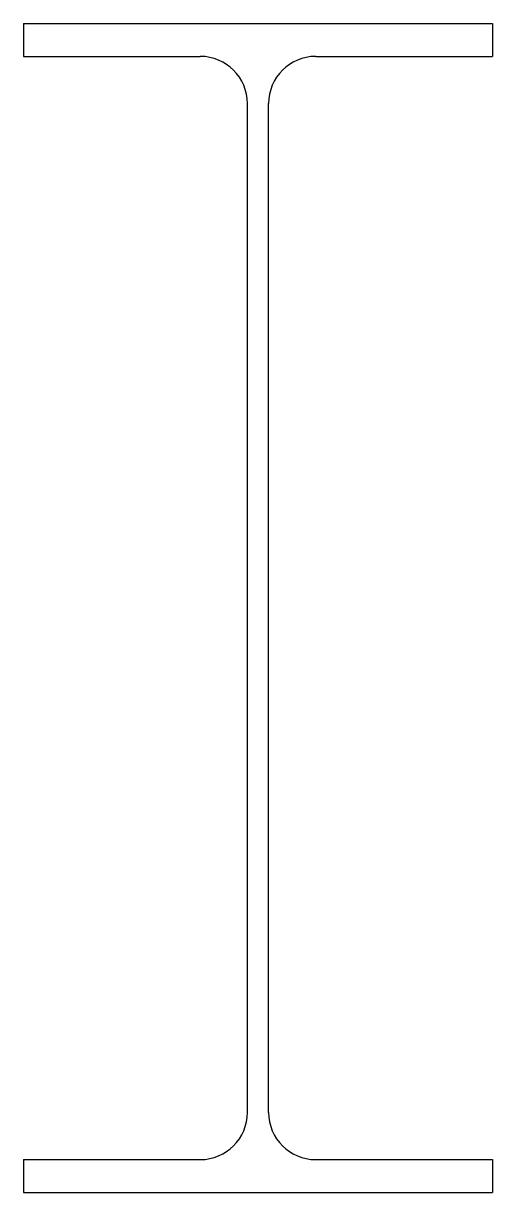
# Model space of a CAD drawing. Header units: metres. Extents: x -9.9 to 9.9, y 0 to 49.6.
import ezdxf

# ---------------------------------------------------------------- set-up
doc = ezdxf.new("R2010")
doc.units = ezdxf.units.M
doc.layers.add('细实线', color=2, linetype='Continuous')

msp = doc.modelspace()

# ---------------------------------------------------------------- linework, layer by layer
at = {"layer": '细实线'}
for p, q in [((-9.95, 49.6), (9.95, 49.6)), ((-9.95, 49.6), (-9.95, 48.2)), ((9.95, 49.6), (9.95, 48.2)), ((-9.95, 48.2), (-2.45, 48.2)), ((2.45, 48.2), (9.95, 48.2)), ((-0.45, 3.4), (-0.45, 46.2)), ((0.45, 3.4), (0.45, 46.2)), ((-9.95, 1.4), (-2.45, 1.4)), ((-9.95, 1.4), (-9.95, 0)), ((2.45, 1.4), (9.95, 1.4)), ((9.95, 1.4), (9.95, 0)), ((-9.95, 0), (9.95, 0))]:
    msp.add_line(p, q, dxfattribs=at)
for centre, start, end in [((-2.45, 46.2), 0, 90), ((2.45, 46.2), 90, 180), ((-2.45, 3.4), 270, 0), ((2.45, 3.4), 180, 270)]:
    msp.add_arc(centre, 2, start, end, dxfattribs=at)

doc.saveas('drawing.dxf')
